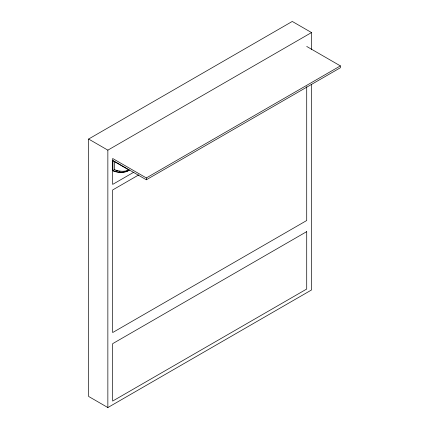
<?xml version="1.0" encoding="UTF-8"?>
<svg xmlns="http://www.w3.org/2000/svg" width="429" height="429" viewBox="0 0 429 429"><rect width="100%" height="100%" fill="white"/><g stroke="black" fill="none" stroke-linecap="round" stroke-linejoin="round"><path stroke-width="0.64" d="M311.524 84.277L311.524 289.961L107.856 407.55L88.61 396.439L88.61 139.039L292.278 21.45L311.524 32.561L311.524 49.657M88.61 139.039L107.856 150.15L311.524 32.561M112.902 170.581L114.211 171.048A41.061 23.708 60 0 0 128.207 170.452L128.947 170.007L112.902 160.741L112.902 170.581L114.505 169.653L115.814 170.12A41.061 23.708 60 0 0 128.625 170.099M133.516 172.367L112.666 184.406L112.666 158.483L146.343 177.928L340.39 65.894L340.39 67.744L146.343 179.778L112.666 160.333M138.733 174.914L112.666 189.961L112.666 332.55L306.714 220.517L306.714 86.631M306.714 46.45L340.39 65.894M146.343 177.928L146.343 179.778M114.505 161.781L114.505 169.653M107.856 150.15L107.856 407.55M129.504 170.056A41.398 23.901 60 0 1 112.666 170.774M128.78 170.393A41.398 23.901 60 0 1 126.657 171.101M120.007 171.386A41.398 23.901 60 0 1 118.989 171.219M117.439 170.876A41.398 23.901 60 0 1 115.862 170.415M306.714 231.628L112.666 343.661L112.666 401.067L306.714 289.033L306.714 231.628"/></g></svg>
